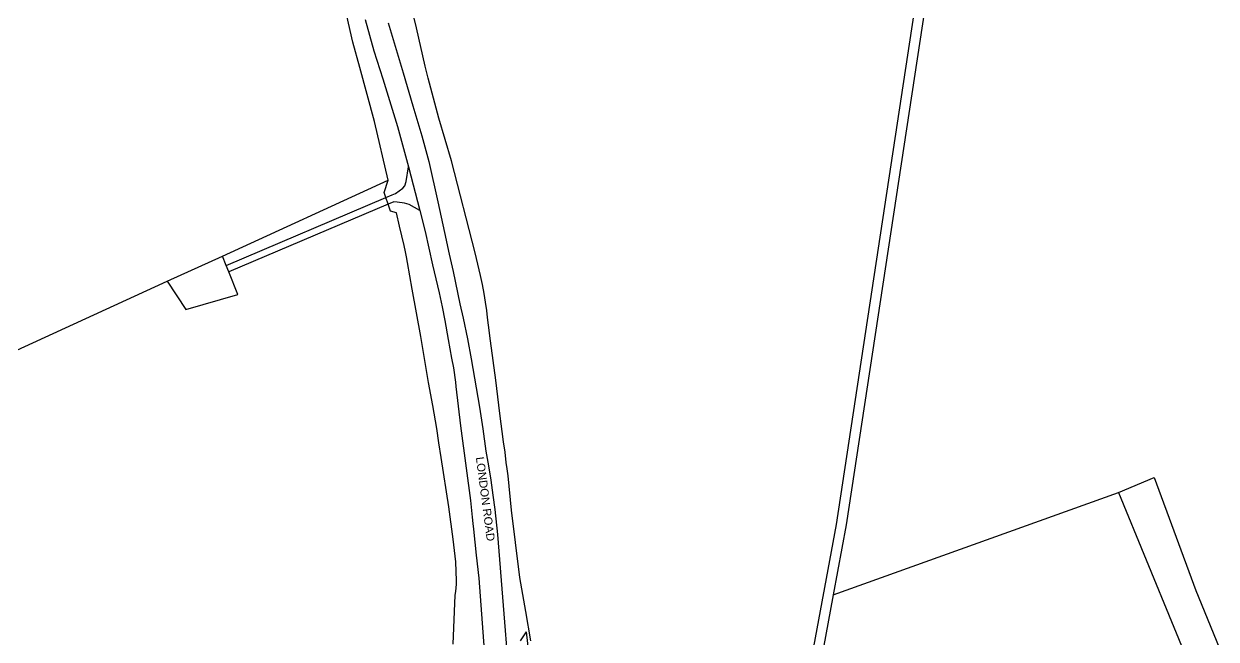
# Model space of a CAD drawing. Header units: millimetres. Extents: x 111502 to 977541, y 8702 to 1044108.
# Drawn here: x 975277.8 to 975679.4, y 476622.9 to 476829.8 of the extents above; entities that cross this region are included whole.
import ezdxf

# ---------------------------------------------------------------- set-up
doc = ezdxf.new("R2010")
doc.units = ezdxf.units.MM
doc.header["$LTSCALE"] = 0.25
doc.layers.add('X HVSS Site Background', color=8, linetype='Continuous')
doc.styles.add('OS Master Map$1$Standard', font='txt')

# ---------------------------------------------------------------- blocks, each defined once
blk = doc.blocks.new('OS MAP')
at = {"layer": 'X HVSS Site Background', "flags": 128}
for points in [[(489182.31, 241318.65), (489177.7, 241338.4), (489177.7, 241338.4), (489172.77, 241356.57), (489172.77, 241356.57), (489170.44, 241365.07), (489170.44, 241365.07), (489168.44, 241373.97)], [(489182.32, 241371.64), (489183.32, 241368.24), (489183.32, 241368.24), (489187.4, 241354.76), (489187.4, 241354.76), (489190.62, 241343.66), (489190.62, 241343.66), (489193.7, 241333.57), (489193.7, 241333.57), (489196, 241324.9), (489196, 241324.9), (489199, 241311.4), (489199, 241311.4), (489201.3, 241301), (489201.3, 241301), (489202.9, 241293.8), (489202.9, 241293.8), (489204.2, 241287.9), (489204.2, 241287.9), (489206.5, 241277.1), (489206.5, 241277.1), (489207.6, 241272.2), (489207.6, 241272.2), (489209, 241265.3), (489209, 241265.3), (489210.3, 241258.5), (489210.3, 241258.5), (489213.1, 241242.3), (489213.1, 241242.3), (489214.2, 241235), (489214.2, 241235), (489215.2, 241227.5), (489215.2, 241227.5), (489216.1, 241222.6), (489216.1, 241222.6), (489216.9, 241217.7), (489216.9, 241217.7), (489217.6, 241212.7), (489217.6, 241212.7), (489218.2, 241207.8), (489218.2, 241207.8), (489219.1, 241199.4), (489219.1, 241199.4), (489224.63, 241130.6)], [(489174.62, 241372.74), (489177.52, 241362.14), (489177.52, 241362.14), (489180.53, 241352.75), (489180.53, 241352.75), (489185.5, 241336.7), (489185.5, 241336.7), (489189.2, 241323.1)], [(489315.78, 241108.35), (489333.27, 241202.83), (489333.27, 241202.83), (489361.64, 241388.88), (489361.64, 241388.88), (489362.65, 241398.78), (489362.65, 241398.78), (489362.86, 241404.4)], [(489366.17, 241404.52), (489365.95, 241398.64), (489365.95, 241398.64), (489364.9, 241388.32), (489364.9, 241388.32), (489336.6, 241202.73), (489336.6, 241202.73), (489332.23, 241179.13)], [(489230.33, 241163.7), (489228.66, 241173.52), (489228.66, 241173.52), (489226.7, 241185), (489226.7, 241185), (489225.2, 241196.7), (489225.2, 241196.7), (489223.9, 241207.6), (489223.9, 241207.6), (489222.7, 241219.2), (489222.7, 241219.2), (489222.4, 241221.5), (489222.4, 241221.5), (489222.1, 241223.7), (489222.1, 241223.7), (489221.7, 241227.1), (489221.7, 241227.1), (489221.2, 241230.6), (489221.2, 241230.6), (489219.9, 241240.1), (489219.9, 241240.1), (489218.6, 241251.4), (489218.6, 241251.4), (489216.8, 241264.6), (489216.8, 241264.6), (489216.1, 241269.9), (489216.1, 241269.9), (489215.8, 241272.4), (489215.8, 241272.4), (489215.5, 241274.8), (489215.5, 241274.8), (489215.1, 241277.6), (489215.1, 241277.6), (489214.6, 241280.5), (489214.6, 241280.5), (489214.1, 241283.6), (489214.1, 241283.6), (489213.4, 241286.6), (489213.4, 241286.6), (489211.6, 241294.2), (489211.6, 241294.2), (489203.6, 241325.2), (489203.6, 241325.2), (489199.41, 241339.56), (489199.41, 241339.56), (489195.76, 241352.96), (489195.76, 241352.96), (489194.76, 241356.96), (489194.76, 241356.96), (489191.86, 241369.86), (489191.86, 241369.86), (489190.55, 241375.45)], [(489181.58, 241312.82), (489183.63, 241313.69), (489183.63, 241313.69), (489184.81, 241314.22), (489184.81, 241314.22), (489187.21, 241315.96), (489187.21, 241315.96), (489187.89, 241316.77), (489187.89, 241316.77), (489188.35, 241318.18), (489188.35, 241318.18), (489189.2, 241323.1)], [(489189.2, 241323.1), (489193, 241308.4)], [(489126.49, 241293.14), (489182.31, 241318.65)], [(489181.58, 241312.82), (489181.02, 241314.46), (489181.02, 241314.46), (489182.31, 241318.65)], [(489127.78, 241289.96), (489181.58, 241312.82)], [(489182.33, 241310.6), (489181.58, 241312.82)], [(489182.33, 241310.6), (489128.65, 241287.8)], [(489193, 241308.4), (489189.38, 241310.51), (489189.38, 241310.51), (489187.87, 241310.89), (489187.87, 241310.89), (489185.4, 241311.21), (489185.4, 241311.21), (489184.2, 241311.39), (489184.2, 241311.39), (489182.33, 241310.6)], [(489204.2, 241162.6), (489204.9, 241179), (489204.9, 241179), (489205.1, 241180.3), (489205.1, 241180.3), (489205.3, 241182.7), (489205.3, 241182.7), (489205.3, 241183.8), (489205.3, 241183.8), (489205.1, 241190.3), (489205.1, 241190.3), (489204.7, 241194.1), (489204.7, 241194.1), (489204.2, 241197.9), (489204.2, 241197.9), (489202.7, 241208.8), (489202.7, 241208.8), (489200.2, 241225.4), (489200.2, 241225.4), (489199.4, 241230.3), (489199.4, 241230.3), (489198.7, 241235.1), (489198.7, 241235.1), (489197.4, 241242.9), (489197.4, 241242.9), (489195.9, 241250.6), (489195.9, 241250.6), (489193.3, 241266.1), (489193.3, 241266.1), (489190.4, 241282), (489190.4, 241282), (489188.8, 241291), (489188.8, 241291), (489188.5, 241292.9), (489188.5, 241292.9), (489188.1, 241294.6), (489188.1, 241294.6), (489187.7, 241296.7), (489187.7, 241296.7), (489186.1, 241303.2), (489186.1, 241303.2), (489185.1, 241307.7), (489185.1, 241307.7), (489183.13, 241308.22), (489183.13, 241308.22), (489182.33, 241310.6)], [(489193, 241308.4), (489194.8, 241301.4), (489194.8, 241301.4), (489197.3, 241290.2), (489197.3, 241290.2), (489199.5, 241280.7), (489199.5, 241280.7), (489200.5, 241276), (489200.5, 241276), (489201.4, 241271.4), (489201.4, 241271.4), (489202.5, 241265), (489202.5, 241265), (489203.7, 241258.8), (489203.7, 241258.8), (489204.3, 241255.5), (489204.3, 241255.5), (489205, 241250.7), (489205, 241250.7), (489205.1, 241249.2), (489205.1, 241249.2), (489206.7, 241236), (489206.7, 241236), (489208.6, 241221.8), (489208.6, 241221.8), (489210, 241210.9), (489210, 241210.9), (489210.6, 241205.3), (489210.6, 241205.3), (489210.8, 241203.2), (489210.8, 241203.2), (489211.1, 241201.2), (489211.1, 241201.2), (489211.9, 241192.5), (489211.9, 241192.5), (489212.8, 241184.7), (489212.8, 241184.7), (489215.13, 241154.5)], [(489107.87, 241284.64), (489126.49, 241293.14)], [(489127.78, 241289.96), (489126.49, 241293.14)], [(489107.87, 241284.64), (489114.16, 241275.11), (489114.16, 241275.11), (489131.71, 241280.23), (489131.71, 241280.23), (489128.65, 241287.8)], [(489128.65, 241287.8), (489127.78, 241289.96)], [(489042.01, 241254.55), (489107.87, 241284.64)], [(489428.35, 241213.63), (489440.27, 241218.58), (489440.27, 241218.58), (489454.4, 241180.6), (489454.4, 241180.6), (489468.22, 241146.58), (489468.22, 241146.58), (489471.68, 241139.96)], [(489332.23, 241179.13), (489428.35, 241213.63)], [(489428.35, 241213.63), (489456.21, 241145.66), (489456.21, 241145.66), (489455.8, 241142.73), (489455.8, 241142.73), (489450.71, 241139.49), (489450.71, 241139.49), (489378.33, 241116.04), (489378.33, 241116.04), (489342.7, 241105.44), (489342.7, 241105.44), (489339.67, 241102.04), (489339.67, 241102.04), (489338.71, 241099.9), (489338.71, 241099.9), (489340.45, 241091.54)], [(489332.23, 241179.13), (489315.21, 241087.17), (489315.21, 241087.17), (489315.38, 241086.38), (489315.38, 241086.38), (489315.98, 241085.18)], [(489228.83, 241166.7), (489226.73, 241163.7)], [(489228.83, 241166.7), (489230.93, 241148.1)]]:
    blk.add_lwpolyline(points, dxfattribs=at)
at = {"layer": 'X HVSS Site Background', "insert": (489215.06, 241211.39), "char_height": 2.75, "attachment_point": 5, "rotation": 277.5, "style": 'OS Master Map$1$Standard'}
blk.add_mtext('{\\farial|b0|i0|c0|p34;LONDON ROAD}', dxfattribs=at)

msp = doc.modelspace()

# ---------------------------------------------------------------- block references
at = {"lineweight": 0}
msp.add_blockref('OS MAP', (486218.2, 235458.61), dxfattribs=at)

doc.saveas('drawing.dxf')
